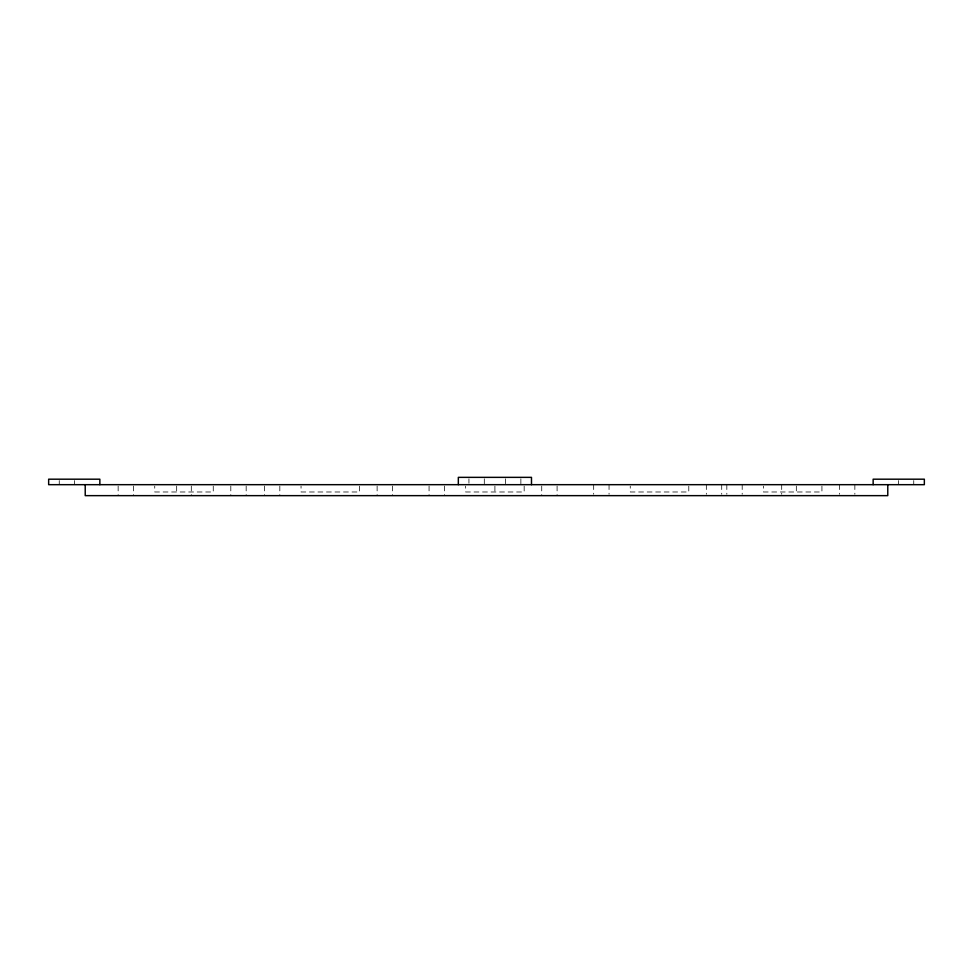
<?xml version="1.0" encoding="UTF-8"?>
<svg xmlns="http://www.w3.org/2000/svg" width="973" height="973" viewBox="0 0 973 973"><rect width="100%" height="100%" fill="white"/><g stroke="black" fill="none" stroke-linecap="round" stroke-linejoin="round"><path stroke-width="0.73" stroke-dasharray="4.87 3.65" d="M913.744 480.553L913.744 484.676M898.383 480.553L898.383 484.676M854.853 484.676L854.853 494.272M839.492 484.676L839.492 494.272M821.93 486.135L821.93 491.985L763.404 491.985L763.404 486.135M796.328 486.038L796.328 494.272M781.696 484.676L781.696 494.272M742.192 484.676L742.192 494.272M726.831 484.676L726.831 494.272M721.711 484.676L721.711 494.272M706.337 484.676L706.337 494.272M688.787 486.135L688.787 491.985L630.261 491.985L630.261 486.135M609.049 484.676L609.049 494.272M593.676 484.676L593.676 494.272M557.091 486.038L557.091 495.646M541.73 486.038L541.73 495.646M524.167 486.135L524.167 491.985L465.641 491.985L465.641 486.135M520.871 478.813L520.871 484.676M505.51 478.813L505.51 484.676M494.904 486.135L494.904 491.985M484.299 478.813L484.299 484.676M468.937 478.813L468.937 483.204M444.43 486.038L444.43 495.646M429.069 486.038L429.069 495.646M392.484 486.038L392.484 495.646M377.123 486.038L377.123 495.646M359.572 486.135L359.572 491.985L301.046 491.985L301.046 486.135M279.823 486.038L279.823 495.646M264.461 486.038L264.461 495.646M246.169 486.038L246.169 495.646M230.808 486.038L230.808 495.646M213.257 486.135L213.257 491.985L154.731 491.985L154.731 486.135M191.304 486.038L191.304 495.646M176.672 486.038L176.672 494.272M133.508 486.038L133.508 495.646M118.147 486.038L118.147 495.646M74.617 480.553L74.617 484.676M59.256 480.553L59.256 484.676"/><path stroke-width="1.46" d="M887.777 484.676L887.777 495.646L85.223 495.646L85.223 484.676M873.146 484.676L873.146 479.19L924.35 479.19L924.35 484.676L48.65 484.676L48.65 479.19L99.854 479.19L99.854 484.676M531.489 484.676L531.489 477.354L458.332 477.354L458.332 484.676"/></g></svg>
